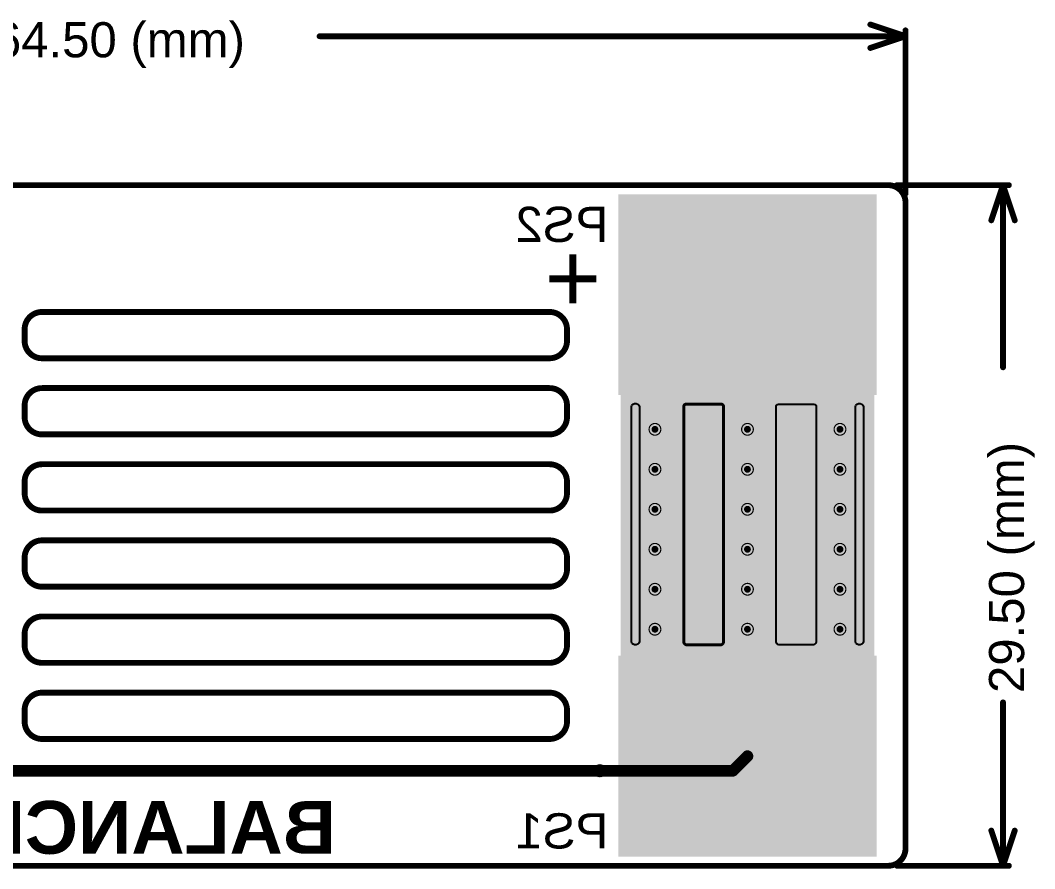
# Model space of a CAD drawing. Header units: inches. Extents: x -115 to 191, y -11 to 41.
# Drawn here: x -38.37 to 5.6, y -0.88 to 35.9 of the extents above; entities that cross this region are included whole.
import ezdxf

# ---------------------------------------------------------------- set-up
doc = ezdxf.new("R2010")
doc.units = ezdxf.units.IN
for name, color, linetype in [('Board Outline', 216, 'Continuous'), ('Bottom Layer', 5, 'Continuous'), ('Bottom Overlay', 54, 'Continuous'), ('Bottom Paste', 16, 'Continuous'), ('Bottom Solder', 6, 'Continuous'), ('Dimensions', 6, 'Continuous'), ('Drill Drawing', 1, 'Continuous'), ('Multi-Layer', 9, 'Continuous'), ('Top Layer', 1, 'Continuous'), ('Via Holes', 16, 'Continuous')]:
    doc.layers.add(name, color=color, linetype=linetype)
doc.styles.add('Arial', font='', dxfattribs={"height": 0.2})
doc.styles.add('Arial_Bold', font='', dxfattribs={"height": 0.2})
doc.styles.get('Arial').set_extended_font_data('Arial')
doc.styles.get('Arial_Bold').set_extended_font_data('Arial', bold=True)

# ---------------------------------------------------------------- blocks, each defined once
blk = doc.blocks.new('18650_CELL_PAD_B_11')
at = {"layer": 'Bottom Layer'}
for points in [[(5.5, 4.25), (5.5, -4.25), (-5.5, -4.25), (-5.5, 4.25)], [(54.5, 4.25), (54.5, -4.25), (43.5, -4.25), (43.5, 4.25)]]:
    blk.add_hatch(color=5, dxfattribs=at).paths.add_polyline_path(points)
at = {"layer": 'Bottom Paste'}
for points in [[(5.5, 4.25), (5.5, -4.25), (-5.5, -4.25), (-5.5, 4.25)], [(54.5, 4.25), (54.5, -4.25), (43.5, -4.25), (43.5, 4.25)]]:
    blk.add_hatch(color=16, dxfattribs=at).paths.add_polyline_path(points)
at = {"layer": 'Bottom Solder'}
for points in [[(5.602, 4.352), (5.602, -4.352), (-5.602, -4.352), (-5.602, 4.352)], [(54.602, 4.352), (54.602, -4.352), (43.398, -4.352), (43.398, 4.352)]]:
    blk.add_hatch(color=6, dxfattribs=at).paths.add_polyline_path(points)
at = {"layer": 'Bottom Overlay', "style": 'Arial', "text_generation_flag": 2}
blk.add_text('+', height=3, rotation=180, dxfattribs=at).set_placement((6.347, 0.759))
blk = doc.blocks.new('18650_CELL_PAD_B_12')
at = {"layer": 'Bottom Layer'}
for points in [[(5.5, 4.25), (5.5, -4.25), (-5.5, -4.25), (-5.5, 4.25)], [(54.5, 4.25), (54.5, -4.25), (43.5, -4.25), (43.5, 4.25)]]:
    blk.add_hatch(color=5, dxfattribs=at).paths.add_polyline_path(points)
at = {"layer": 'Bottom Paste'}
for points in [[(5.5, 4.25), (5.5, -4.25), (-5.5, -4.25), (-5.5, 4.25)], [(54.5, 4.25), (54.5, -4.25), (43.5, -4.25), (43.5, 4.25)]]:
    blk.add_hatch(color=16, dxfattribs=at).paths.add_polyline_path(points)
at = {"layer": 'Bottom Solder'}
for points in [[(5.602, 4.352), (5.602, -4.352), (-5.602, -4.352), (-5.602, 4.352)], [(54.602, 4.352), (54.602, -4.352), (43.398, -4.352), (43.398, 4.352)]]:
    blk.add_hatch(color=6, dxfattribs=at).paths.add_polyline_path(points)
at = {"layer": 'Bottom Overlay', "style": 'Arial', "text_generation_flag": 2}
blk.add_text('+', height=3, rotation=180, dxfattribs=at).set_placement((6.447, 1.707))

msp = doc.modelspace()

# ---------------------------------------------------------------- hatches: boundary and pattern name
at = {"layer": 'Bottom Layer'}
msp.add_hatch(color=5, dxfattribs=at).paths.add_polyline_path([(-12.35, -0.25), (-1.35, -0.25), (-1.35, 28.25), (-12.35, 28.25)])
h = msp.add_hatch(color=5, dxfattribs=at)
edge = h.paths.add_edge_path()
edge.add_arc((-10.86, 18.167), 0.3, 0, 360)
h = msp.add_hatch(color=5, dxfattribs=at)
edge = h.paths.add_edge_path()
edge.add_arc((-6.85, 18.167), 0.3, 0, 360)
h = msp.add_hatch(color=5, dxfattribs=at)
edge = h.paths.add_edge_path()
edge.add_arc((-2.84, 18.167), 0.3, 0, 360)
h = msp.add_hatch(color=5, dxfattribs=at)
edge = h.paths.add_edge_path()
edge.add_arc((-10.86, 16.434), 0.3, 0, 360)
h = msp.add_hatch(color=5, dxfattribs=at)
edge = h.paths.add_edge_path()
edge.add_arc((-6.85, 16.434), 0.3, 0, 360)
h = msp.add_hatch(color=5, dxfattribs=at)
edge = h.paths.add_edge_path()
edge.add_arc((-2.84, 16.434), 0.3, 0, 360)
h = msp.add_hatch(color=5, dxfattribs=at)
edge = h.paths.add_edge_path()
edge.add_arc((-10.86, 14.701), 0.3, 0, 360)
h = msp.add_hatch(color=5, dxfattribs=at)
edge = h.paths.add_edge_path()
edge.add_arc((-6.85, 14.701), 0.3, 0, 360)
h = msp.add_hatch(color=5, dxfattribs=at)
edge = h.paths.add_edge_path()
edge.add_arc((-2.84, 14.701), 0.3, 0, 360)
h = msp.add_hatch(color=5, dxfattribs=at)
edge = h.paths.add_edge_path()
edge.add_arc((-10.86, 12.968), 0.3, 0, 360)
h = msp.add_hatch(color=5, dxfattribs=at)
edge = h.paths.add_edge_path()
edge.add_arc((-6.85, 12.968), 0.3, 0, 360)
h = msp.add_hatch(color=5, dxfattribs=at)
edge = h.paths.add_edge_path()
edge.add_arc((-2.84, 12.968), 0.3, 0, 360)
h = msp.add_hatch(color=5, dxfattribs=at)
edge = h.paths.add_edge_path()
edge.add_arc((-10.86, 11.235), 0.3, 0, 360)
h = msp.add_hatch(color=5, dxfattribs=at)
edge = h.paths.add_edge_path()
edge.add_arc((-6.85, 11.235), 0.3, 0, 360)
h = msp.add_hatch(color=5, dxfattribs=at)
edge = h.paths.add_edge_path()
edge.add_arc((-2.84, 11.235), 0.3, 0, 360)
h = msp.add_hatch(color=5, dxfattribs=at)
edge = h.paths.add_edge_path()
edge.add_arc((-10.86, 9.502), 0.3, 0, 360)
h = msp.add_hatch(color=5, dxfattribs=at)
edge = h.paths.add_edge_path()
edge.add_arc((-6.85, 9.502), 0.3, 0, 360)
h = msp.add_hatch(color=5, dxfattribs=at)
edge = h.paths.add_edge_path()
edge.add_arc((-2.84, 9.502), 0.3, 0, 360)
h = msp.add_hatch(color=5, dxfattribs=at)
edge = h.paths.add_edge_path()
edge.add_arc((-13.248, 3.37), 0.3, 0, 360)
at = {"layer": 'Top Layer'}
msp.add_hatch(color=1, dxfattribs=at).paths.add_polyline_path([(-12.35, -0.25), (-1.35, -0.25), (-1.35, 28.25), (-12.35, 28.25)])
h = msp.add_hatch(color=1, dxfattribs=at)
edge = h.paths.add_edge_path()
edge.add_arc((-10.86, 18.167), 0.3, 0, 360)
h = msp.add_hatch(color=1, dxfattribs=at)
edge = h.paths.add_edge_path()
edge.add_arc((-6.85, 18.167), 0.3, 0, 360)
h = msp.add_hatch(color=1, dxfattribs=at)
edge = h.paths.add_edge_path()
edge.add_arc((-2.84, 18.167), 0.3, 0, 360)
h = msp.add_hatch(color=1, dxfattribs=at)
edge = h.paths.add_edge_path()
edge.add_arc((-10.86, 16.434), 0.3, 0, 360)
h = msp.add_hatch(color=1, dxfattribs=at)
edge = h.paths.add_edge_path()
edge.add_arc((-6.85, 16.434), 0.3, 0, 360)
h = msp.add_hatch(color=1, dxfattribs=at)
edge = h.paths.add_edge_path()
edge.add_arc((-2.84, 16.434), 0.3, 0, 360)
h = msp.add_hatch(color=1, dxfattribs=at)
edge = h.paths.add_edge_path()
edge.add_arc((-10.86, 14.701), 0.3, 0, 360)
h = msp.add_hatch(color=1, dxfattribs=at)
edge = h.paths.add_edge_path()
edge.add_arc((-6.85, 14.701), 0.3, 0, 360)
h = msp.add_hatch(color=1, dxfattribs=at)
edge = h.paths.add_edge_path()
edge.add_arc((-2.84, 14.701), 0.3, 0, 360)
h = msp.add_hatch(color=1, dxfattribs=at)
edge = h.paths.add_edge_path()
edge.add_arc((-10.86, 12.968), 0.3, 0, 360)
h = msp.add_hatch(color=1, dxfattribs=at)
edge = h.paths.add_edge_path()
edge.add_arc((-6.85, 12.968), 0.3, 0, 360)
h = msp.add_hatch(color=1, dxfattribs=at)
edge = h.paths.add_edge_path()
edge.add_arc((-2.84, 12.968), 0.3, 0, 360)
h = msp.add_hatch(color=1, dxfattribs=at)
edge = h.paths.add_edge_path()
edge.add_arc((-10.86, 11.235), 0.3, 0, 360)
h = msp.add_hatch(color=1, dxfattribs=at)
edge = h.paths.add_edge_path()
edge.add_arc((-6.85, 11.235), 0.3, 0, 360)
h = msp.add_hatch(color=1, dxfattribs=at)
edge = h.paths.add_edge_path()
edge.add_arc((-2.84, 11.235), 0.3, 0, 360)
h = msp.add_hatch(color=1, dxfattribs=at)
edge = h.paths.add_edge_path()
edge.add_arc((-10.86, 9.502), 0.3, 0, 360)
h = msp.add_hatch(color=1, dxfattribs=at)
edge = h.paths.add_edge_path()
edge.add_arc((-6.85, 9.502), 0.3, 0, 360)
h = msp.add_hatch(color=1, dxfattribs=at)
edge = h.paths.add_edge_path()
edge.add_arc((-2.84, 9.502), 0.3, 0, 360)
h = msp.add_hatch(color=1, dxfattribs=at)
edge = h.paths.add_edge_path()
edge.add_arc((-13.248, 3.37), 0.3, 0, 360)
at = {"layer": 'Via Holes'}
h = msp.add_hatch(color=7, dxfattribs=at)
edge = h.paths.add_edge_path()
edge.add_arc((-10.86, 18.167), 0.15, 0, 360)
h = msp.add_hatch(color=7, dxfattribs=at)
edge = h.paths.add_edge_path()
edge.add_arc((-6.85, 18.167), 0.15, 0, 360)
h = msp.add_hatch(color=7, dxfattribs=at)
edge = h.paths.add_edge_path()
edge.add_arc((-2.84, 18.167), 0.15, 0, 360)
h = msp.add_hatch(color=7, dxfattribs=at)
edge = h.paths.add_edge_path()
edge.add_arc((-10.86, 16.434), 0.15, 0, 360)
h = msp.add_hatch(color=7, dxfattribs=at)
edge = h.paths.add_edge_path()
edge.add_arc((-6.85, 16.434), 0.15, 0, 360)
h = msp.add_hatch(color=7, dxfattribs=at)
edge = h.paths.add_edge_path()
edge.add_arc((-2.84, 16.434), 0.15, 0, 360)
h = msp.add_hatch(color=7, dxfattribs=at)
edge = h.paths.add_edge_path()
edge.add_arc((-10.86, 14.701), 0.15, 0, 360)
h = msp.add_hatch(color=7, dxfattribs=at)
edge = h.paths.add_edge_path()
edge.add_arc((-6.85, 14.701), 0.15, 0, 360)
h = msp.add_hatch(color=7, dxfattribs=at)
edge = h.paths.add_edge_path()
edge.add_arc((-2.84, 14.701), 0.15, 0, 360)
h = msp.add_hatch(color=7, dxfattribs=at)
edge = h.paths.add_edge_path()
edge.add_arc((-10.86, 12.968), 0.15, 0, 360)
h = msp.add_hatch(color=7, dxfattribs=at)
edge = h.paths.add_edge_path()
edge.add_arc((-6.85, 12.968), 0.15, 0, 360)
h = msp.add_hatch(color=7, dxfattribs=at)
edge = h.paths.add_edge_path()
edge.add_arc((-2.84, 12.968), 0.15, 0, 360)
h = msp.add_hatch(color=7, dxfattribs=at)
edge = h.paths.add_edge_path()
edge.add_arc((-10.86, 11.235), 0.15, 0, 360)
h = msp.add_hatch(color=7, dxfattribs=at)
edge = h.paths.add_edge_path()
edge.add_arc((-6.85, 11.235), 0.15, 0, 360)
h = msp.add_hatch(color=7, dxfattribs=at)
edge = h.paths.add_edge_path()
edge.add_arc((-2.84, 11.235), 0.15, 0, 360)
h = msp.add_hatch(color=7, dxfattribs=at)
edge = h.paths.add_edge_path()
edge.add_arc((-10.86, 9.502), 0.15, 0, 360)
h = msp.add_hatch(color=7, dxfattribs=at)
edge = h.paths.add_edge_path()
edge.add_arc((-6.85, 9.502), 0.15, 0, 360)
h = msp.add_hatch(color=7, dxfattribs=at)
edge = h.paths.add_edge_path()
edge.add_arc((-2.84, 9.502), 0.15, 0, 360)
h = msp.add_hatch(color=7, dxfattribs=at)
edge = h.paths.add_edge_path()
edge.add_arc((-13.248, 3.37), 0.15, 0, 360)

# ---------------------------------------------------------------- linework, layer by layer
at = {"layer": 'Board Outline', "const_width": 0.254}
for points in [[(-63.75, 28.75), (-0.75, 28.75)], [(0, 0), (0, 28)], [(-37.425, 23.254), (-15.425, 23.254)], [(-38.179, 22), (-38.179, 22.5)], [(-14.671, 22), (-14.671, 22.5)], [(-37.425, 21.246), (-15.425, 21.246)], [(-37.425, 19.954), (-15.425, 19.954)], [(-38.179, 18.7), (-38.179, 19.2)], [(-14.671, 18.7), (-14.671, 19.2)], [(-37.425, 17.946), (-15.425, 17.946)], [(-37.425, 16.654), (-15.425, 16.654)], [(-38.179, 15.4), (-38.179, 15.9)], [(-14.671, 15.4), (-14.671, 15.9)], [(-37.425, 14.646), (-15.425, 14.646)], [(-37.425, 13.354), (-15.425, 13.354)], [(-38.179, 12.1), (-38.179, 12.6)], [(-14.671, 12.1), (-14.671, 12.6)], [(-37.425, 11.346), (-15.425, 11.346)], [(-37.425, 10.054), (-15.425, 10.054)], [(-38.179, 8.8), (-38.179, 9.3)], [(-14.671, 8.8), (-14.671, 9.3)], [(-37.425, 8.046), (-15.425, 8.046)], [(-37.425, 6.754), (-15.425, 6.754)], [(-38.179, 5.5), (-38.179, 6)], [(-14.671, 5.5), (-14.671, 6)], [(-37.425, 4.746), (-15.425, 4.746)], [(-63.75, -0.75), (-0.75, -0.75)]]:
    msp.add_lwpolyline(points, dxfattribs=at)
at = {"layer": 'Board Outline', "const_width": 0.127}
for points in [[(-0.814, 28.75, 1), (-0.687, 28.75, 1)], [(-0.814, 28.75, 1), (-0.687, 28.75, 1)], [(-0.064, 28, 1), (0.064, 28, 1)], [(-0.064, 28, 1), (0.064, 28, 1)], [(-37.489, 23.254, 1), (-37.362, 23.254, 1)], [(-37.489, 23.254, 1), (-37.362, 23.254, 1)], [(-37.489, 23.254, 1), (-37.362, 23.254, 1)], [(-37.489, 23.254, 1), (-37.362, 23.254, 1)], [(-15.489, 23.254, 1), (-15.362, 23.254, 1)], [(-15.489, 23.254, 1), (-15.362, 23.254, 1)], [(-15.489, 23.254, 1), (-15.362, 23.254, 1)], [(-15.489, 23.254, 1), (-15.362, 23.254, 1)], [(-38.242, 22.5, 1), (-38.115, 22.5, 1)], [(-38.242, 22.5, 1), (-38.115, 22.5, 1)], [(-38.242, 22.5, 1), (-38.115, 22.5, 1)], [(-38.242, 22.5, 1), (-38.115, 22.5, 1)], [(-14.735, 22.5, 1), (-14.608, 22.5, 1)], [(-14.735, 22.5, 1), (-14.608, 22.5, 1)], [(-14.735, 22.5, 1), (-14.608, 22.5, 1)], [(-14.735, 22.5, 1), (-14.608, 22.5, 1)], [(-38.242, 22, 1), (-38.115, 22, 1)], [(-38.242, 22, 1), (-38.115, 22, 1)], [(-38.242, 22, 1), (-38.115, 22, 1)], [(-38.242, 22, 1), (-38.115, 22, 1)], [(-14.735, 22, 1), (-14.608, 22, 1)], [(-14.735, 22, 1), (-14.608, 22, 1)], [(-14.735, 22, 1), (-14.608, 22, 1)], [(-14.735, 22, 1), (-14.608, 22, 1)], [(-37.489, 21.246, 1), (-37.362, 21.246, 1)], [(-37.489, 21.246, 1), (-37.362, 21.246, 1)], [(-37.489, 21.246, 1), (-37.362, 21.246, 1)], [(-37.489, 21.246, 1), (-37.362, 21.246, 1)], [(-15.489, 21.246, 1), (-15.362, 21.246, 1)], [(-15.489, 21.246, 1), (-15.362, 21.246, 1)], [(-15.489, 21.246, 1), (-15.362, 21.246, 1)], [(-15.489, 21.246, 1), (-15.362, 21.246, 1)], [(-37.489, 19.954, 1), (-37.362, 19.954, 1)], [(-37.489, 19.954, 1), (-37.362, 19.954, 1)], [(-37.489, 19.954, 1), (-37.362, 19.954, 1)], [(-37.489, 19.954, 1), (-37.362, 19.954, 1)], [(-15.489, 19.954, 1), (-15.362, 19.954, 1)], [(-15.489, 19.954, 1), (-15.362, 19.954, 1)], [(-15.489, 19.954, 1), (-15.362, 19.954, 1)], [(-15.489, 19.954, 1), (-15.362, 19.954, 1)], [(-38.242, 19.2, 1), (-38.115, 19.2, 1)], [(-38.242, 19.2, 1), (-38.115, 19.2, 1)], [(-38.242, 19.2, 1), (-38.115, 19.2, 1)], [(-38.242, 19.2, 1), (-38.115, 19.2, 1)], [(-14.735, 19.2, 1), (-14.608, 19.2, 1)], [(-14.735, 19.2, 1), (-14.608, 19.2, 1)], [(-14.735, 19.2, 1), (-14.608, 19.2, 1)], [(-14.735, 19.2, 1), (-14.608, 19.2, 1)], [(-38.242, 18.7, 1), (-38.115, 18.7, 1)], [(-38.242, 18.7, 1), (-38.115, 18.7, 1)], [(-38.242, 18.7, 1), (-38.115, 18.7, 1)], [(-38.242, 18.7, 1), (-38.115, 18.7, 1)], [(-14.735, 18.7, 1), (-14.608, 18.7, 1)], [(-14.735, 18.7, 1), (-14.608, 18.7, 1)], [(-14.735, 18.7, 1), (-14.608, 18.7, 1)], [(-14.735, 18.7, 1), (-14.608, 18.7, 1)], [(-37.489, 17.946, 1), (-37.362, 17.946, 1)], [(-37.489, 17.946, 1), (-37.362, 17.946, 1)], [(-37.489, 17.946, 1), (-37.362, 17.946, 1)], [(-37.489, 17.946, 1), (-37.362, 17.946, 1)], [(-15.489, 17.946, 1), (-15.362, 17.946, 1)], [(-15.489, 17.946, 1), (-15.362, 17.946, 1)], [(-15.489, 17.946, 1), (-15.362, 17.946, 1)], [(-15.489, 17.946, 1), (-15.362, 17.946, 1)], [(-37.489, 16.654, 1), (-37.362, 16.654, 1)], [(-37.489, 16.654, 1), (-37.362, 16.654, 1)], [(-37.489, 16.654, 1), (-37.362, 16.654, 1)], [(-37.489, 16.654, 1), (-37.362, 16.654, 1)], [(-15.489, 16.654, 1), (-15.362, 16.654, 1)], [(-15.489, 16.654, 1), (-15.362, 16.654, 1)], [(-15.489, 16.654, 1), (-15.362, 16.654, 1)], [(-15.489, 16.654, 1), (-15.362, 16.654, 1)], [(-38.242, 15.9, 1), (-38.115, 15.9, 1)], [(-38.242, 15.9, 1), (-38.115, 15.9, 1)], [(-38.242, 15.9, 1), (-38.115, 15.9, 1)], [(-38.242, 15.9, 1), (-38.115, 15.9, 1)], [(-14.735, 15.9, 1), (-14.608, 15.9, 1)], [(-14.735, 15.9, 1), (-14.608, 15.9, 1)], [(-14.735, 15.9, 1), (-14.608, 15.9, 1)], [(-14.735, 15.9, 1), (-14.608, 15.9, 1)], [(-38.242, 15.4, 1), (-38.115, 15.4, 1)], [(-38.242, 15.4, 1), (-38.115, 15.4, 1)], [(-38.242, 15.4, 1), (-38.115, 15.4, 1)], [(-38.242, 15.4, 1), (-38.115, 15.4, 1)], [(-14.735, 15.4, 1), (-14.608, 15.4, 1)], [(-14.735, 15.4, 1), (-14.608, 15.4, 1)], [(-14.735, 15.4, 1), (-14.608, 15.4, 1)], [(-14.735, 15.4, 1), (-14.608, 15.4, 1)], [(-37.489, 14.646, 1), (-37.362, 14.646, 1)], [(-37.489, 14.646, 1), (-37.362, 14.646, 1)], [(-37.489, 14.646, 1), (-37.362, 14.646, 1)], [(-37.489, 14.646, 1), (-37.362, 14.646, 1)], [(-15.489, 14.646, 1), (-15.362, 14.646, 1)], [(-15.489, 14.646, 1), (-15.362, 14.646, 1)], [(-15.489, 14.646, 1), (-15.362, 14.646, 1)], [(-15.489, 14.646, 1), (-15.362, 14.646, 1)], [(-37.489, 13.354, 1), (-37.362, 13.354, 1)], [(-37.489, 13.354, 1), (-37.362, 13.354, 1)], [(-37.489, 13.354, 1), (-37.362, 13.354, 1)], [(-37.489, 13.354, 1), (-37.362, 13.354, 1)], [(-15.489, 13.354, 1), (-15.362, 13.354, 1)], [(-15.489, 13.354, 1), (-15.362, 13.354, 1)], [(-15.489, 13.354, 1), (-15.362, 13.354, 1)], [(-15.489, 13.354, 1), (-15.362, 13.354, 1)], [(-38.242, 12.6, 1), (-38.115, 12.6, 1)], [(-38.242, 12.6, 1), (-38.115, 12.6, 1)], [(-38.242, 12.6, 1), (-38.115, 12.6, 1)], [(-38.242, 12.6, 1), (-38.115, 12.6, 1)], [(-14.735, 12.6, 1), (-14.608, 12.6, 1)], [(-14.735, 12.6, 1), (-14.608, 12.6, 1)], [(-14.735, 12.6, 1), (-14.608, 12.6, 1)], [(-14.735, 12.6, 1), (-14.608, 12.6, 1)], [(-38.242, 12.1, 1), (-38.115, 12.1, 1)], [(-38.242, 12.1, 1), (-38.115, 12.1, 1)], [(-38.242, 12.1, 1), (-38.115, 12.1, 1)], [(-38.242, 12.1, 1), (-38.115, 12.1, 1)], [(-14.735, 12.1, 1), (-14.608, 12.1, 1)], [(-14.735, 12.1, 1), (-14.608, 12.1, 1)], [(-14.735, 12.1, 1), (-14.608, 12.1, 1)], [(-14.735, 12.1, 1), (-14.608, 12.1, 1)], [(-37.489, 11.346, 1), (-37.362, 11.346, 1)], [(-37.489, 11.346, 1), (-37.362, 11.346, 1)], [(-37.489, 11.346, 1), (-37.362, 11.346, 1)], [(-37.489, 11.346, 1), (-37.362, 11.346, 1)], [(-15.489, 11.346, 1), (-15.362, 11.346, 1)], [(-15.489, 11.346, 1), (-15.362, 11.346, 1)], [(-15.489, 11.346, 1), (-15.362, 11.346, 1)], [(-15.489, 11.346, 1), (-15.362, 11.346, 1)], [(-37.489, 10.054, 1), (-37.362, 10.054, 1)], [(-37.489, 10.054, 1), (-37.362, 10.054, 1)], [(-37.489, 10.054, 1), (-37.362, 10.054, 1)], [(-37.489, 10.054, 1), (-37.362, 10.054, 1)], [(-15.489, 10.054, 1), (-15.362, 10.054, 1)], [(-15.489, 10.054, 1), (-15.362, 10.054, 1)], [(-15.489, 10.054, 1), (-15.362, 10.054, 1)], [(-15.489, 10.054, 1), (-15.362, 10.054, 1)], [(-38.242, 9.3, 1), (-38.115, 9.3, 1)], [(-38.242, 9.3, 1), (-38.115, 9.3, 1)], [(-38.242, 9.3, 1), (-38.115, 9.3, 1)], [(-38.242, 9.3, 1), (-38.115, 9.3, 1)], [(-14.735, 9.3, 1), (-14.608, 9.3, 1)], [(-14.735, 9.3, 1), (-14.608, 9.3, 1)], [(-14.735, 9.3, 1), (-14.608, 9.3, 1)], [(-14.735, 9.3, 1), (-14.608, 9.3, 1)], [(-38.242, 8.8, 1), (-38.115, 8.8, 1)], [(-38.242, 8.8, 1), (-38.115, 8.8, 1)], [(-38.242, 8.8, 1), (-38.115, 8.8, 1)], [(-38.242, 8.8, 1), (-38.115, 8.8, 1)], [(-14.735, 8.8, 1), (-14.608, 8.8, 1)], [(-14.735, 8.8, 1), (-14.608, 8.8, 1)], [(-14.735, 8.8, 1), (-14.608, 8.8, 1)], [(-14.735, 8.8, 1), (-14.608, 8.8, 1)], [(-37.489, 8.046, 1), (-37.362, 8.046, 1)], [(-37.489, 8.046, 1), (-37.362, 8.046, 1)], [(-37.489, 8.046, 1), (-37.362, 8.046, 1)], [(-37.489, 8.046, 1), (-37.362, 8.046, 1)], [(-15.489, 8.046, 1), (-15.362, 8.046, 1)], [(-15.489, 8.046, 1), (-15.362, 8.046, 1)], [(-15.489, 8.046, 1), (-15.362, 8.046, 1)], [(-15.489, 8.046, 1), (-15.362, 8.046, 1)], [(-37.489, 6.754, 1), (-37.362, 6.754, 1)], [(-37.489, 6.754, 1), (-37.362, 6.754, 1)], [(-37.489, 6.754, 1), (-37.362, 6.754, 1)], [(-37.489, 6.754, 1), (-37.362, 6.754, 1)], [(-15.489, 6.754, 1), (-15.362, 6.754, 1)], [(-15.489, 6.754, 1), (-15.362, 6.754, 1)], [(-15.489, 6.754, 1), (-15.362, 6.754, 1)], [(-15.489, 6.754, 1), (-15.362, 6.754, 1)], [(-38.242, 6, 1), (-38.115, 6, 1)], [(-38.242, 6, 1), (-38.115, 6, 1)], [(-38.242, 6, 1), (-38.115, 6, 1)], [(-38.242, 6, 1), (-38.115, 6, 1)], [(-14.735, 6, 1), (-14.608, 6, 1)], [(-14.735, 6, 1), (-14.608, 6, 1)], [(-14.735, 6, 1), (-14.608, 6, 1)], [(-14.735, 6, 1), (-14.608, 6, 1)], [(-38.242, 5.5, 1), (-38.115, 5.5, 1)], [(-38.242, 5.5, 1), (-38.115, 5.5, 1)], [(-38.242, 5.5, 1), (-38.115, 5.5, 1)], [(-38.242, 5.5, 1), (-38.115, 5.5, 1)], [(-14.735, 5.5, 1), (-14.608, 5.5, 1)], [(-14.735, 5.5, 1), (-14.608, 5.5, 1)], [(-14.735, 5.5, 1), (-14.608, 5.5, 1)], [(-14.735, 5.5, 1), (-14.608, 5.5, 1)], [(-37.489, 4.746, 1), (-37.362, 4.746, 1)], [(-37.489, 4.746, 1), (-37.362, 4.746, 1)], [(-37.489, 4.746, 1), (-37.362, 4.746, 1)], [(-37.489, 4.746, 1), (-37.362, 4.746, 1)], [(-15.489, 4.746, 1), (-15.362, 4.746, 1)], [(-15.489, 4.746, 1), (-15.362, 4.746, 1)], [(-15.489, 4.746, 1), (-15.362, 4.746, 1)], [(-15.489, 4.746, 1), (-15.362, 4.746, 1)], [(-0.064, 0, 1), (0.064, 0, 1)], [(-0.064, 0, 1), (0.064, 0, 1)], [(-0.814, -0.75, 1), (-0.687, -0.75, 1)], [(-0.814, -0.75, 1), (-0.687, -0.75, 1)]]:
    msp.add_lwpolyline(points, format="xyb", close=True, dxfattribs=at)
at = {"layer": 'Board Outline', "const_width": 0.254}
for points in [[(-0.75, 28.75, -0.414214), (0, 28)], [(-38.179, 22.5, -0.414214), (-37.425, 23.254)], [(-38.179, 22.5, -0.414214), (-37.425, 23.254)], [(-38.179, 22.5, -0.414214), (-37.425, 23.254)], [(-15.425, 23.254, -0.414214), (-14.671, 22.5)], [(-15.425, 23.254, -0.414214), (-14.671, 22.5)], [(-15.425, 23.254, -0.414214), (-14.671, 22.5)], [(-37.425, 21.246, -0.414214), (-38.179, 22)], [(-37.425, 21.246, -0.414214), (-38.179, 22)], [(-37.425, 21.246, -0.414214), (-38.179, 22)], [(-14.671, 22, -0.414214), (-15.425, 21.246)], [(-14.671, 22, -0.414214), (-15.425, 21.246)], [(-14.671, 22, -0.414214), (-15.425, 21.246)], [(-38.179, 19.2, -0.414214), (-37.425, 19.954)], [(-38.179, 19.2, -0.414214), (-37.425, 19.954)], [(-38.179, 19.2, -0.414214), (-37.425, 19.954)], [(-15.425, 19.954, -0.414214), (-14.671, 19.2)], [(-15.425, 19.954, -0.414214), (-14.671, 19.2)], [(-15.425, 19.954, -0.414214), (-14.671, 19.2)], [(-37.425, 17.946, -0.414214), (-38.179, 18.7)], [(-37.425, 17.946, -0.414214), (-38.179, 18.7)], [(-37.425, 17.946, -0.414214), (-38.179, 18.7)], [(-14.671, 18.7, -0.414214), (-15.425, 17.946)], [(-14.671, 18.7, -0.414214), (-15.425, 17.946)], [(-14.671, 18.7, -0.414214), (-15.425, 17.946)], [(-38.179, 15.9, -0.414214), (-37.425, 16.654)], [(-38.179, 15.9, -0.414214), (-37.425, 16.654)], [(-38.179, 15.9, -0.414214), (-37.425, 16.654)], [(-15.425, 16.654, -0.414214), (-14.671, 15.9)], [(-15.425, 16.654, -0.414214), (-14.671, 15.9)], [(-15.425, 16.654, -0.414214), (-14.671, 15.9)], [(-37.425, 14.646, -0.414214), (-38.179, 15.4)], [(-37.425, 14.646, -0.414214), (-38.179, 15.4)], [(-37.425, 14.646, -0.414214), (-38.179, 15.4)], [(-14.671, 15.4, -0.414214), (-15.425, 14.646)], [(-14.671, 15.4, -0.414214), (-15.425, 14.646)], [(-14.671, 15.4, -0.414214), (-15.425, 14.646)], [(-38.179, 12.6, -0.414214), (-37.425, 13.354)], [(-38.179, 12.6, -0.414214), (-37.425, 13.354)], [(-38.179, 12.6, -0.414214), (-37.425, 13.354)], [(-15.425, 13.354, -0.414214), (-14.671, 12.6)], [(-15.425, 13.354, -0.414214), (-14.671, 12.6)], [(-15.425, 13.354, -0.414214), (-14.671, 12.6)], [(-37.425, 11.346, -0.414214), (-38.179, 12.1)], [(-37.425, 11.346, -0.414214), (-38.179, 12.1)], [(-37.425, 11.346, -0.414214), (-38.179, 12.1)], [(-14.671, 12.1, -0.414214), (-15.425, 11.346)], [(-14.671, 12.1, -0.414214), (-15.425, 11.346)], [(-14.671, 12.1, -0.414214), (-15.425, 11.346)], [(-38.179, 9.3, -0.414214), (-37.425, 10.054)], [(-38.179, 9.3, -0.414214), (-37.425, 10.054)], [(-38.179, 9.3, -0.414214), (-37.425, 10.054)], [(-15.425, 10.054, -0.414214), (-14.671, 9.3)], [(-15.425, 10.054, -0.414214), (-14.671, 9.3)], [(-15.425, 10.054, -0.414214), (-14.671, 9.3)], [(-37.425, 8.046, -0.414214), (-38.179, 8.8)], [(-37.425, 8.046, -0.414214), (-38.179, 8.8)], [(-37.425, 8.046, -0.414214), (-38.179, 8.8)], [(-14.671, 8.8, -0.414214), (-15.425, 8.046)], [(-14.671, 8.8, -0.414214), (-15.425, 8.046)], [(-14.671, 8.8, -0.414214), (-15.425, 8.046)], [(-38.179, 6, -0.414214), (-37.425, 6.754)], [(-38.179, 6, -0.414214), (-37.425, 6.754)], [(-38.179, 6, -0.414214), (-37.425, 6.754)], [(-15.425, 6.754, -0.414214), (-14.671, 6)], [(-15.425, 6.754, -0.414214), (-14.671, 6)], [(-15.425, 6.754, -0.414214), (-14.671, 6)], [(-37.425, 4.746, -0.414214), (-38.179, 5.5)], [(-37.425, 4.746, -0.414214), (-38.179, 5.5)], [(-37.425, 4.746, -0.414214), (-38.179, 5.5)], [(-14.671, 5.5, -0.414214), (-15.425, 4.746)], [(-14.671, 5.5, -0.414214), (-15.425, 4.746)], [(-14.671, 5.5, -0.414214), (-15.425, 4.746)], [(0, 0, -0.414214), (-0.75, -0.75)]]:
    msp.add_lwpolyline(points, format="xyb", dxfattribs=at)
at = {"layer": 'Bottom Layer', "const_width": 0.508}
for points in [[(-7.48, 3.37), (-6.85, 4)], [(-13.248, 3.37), (-7.48, 3.37)]]:
    msp.add_lwpolyline(points, dxfattribs=at)
at = {"layer": 'Bottom Layer', "const_width": 0.254}
for points in [[(-6.977, 4, 1), (-6.723, 4, 1)], [(-13.375, 3.37, 1), (-13.121, 3.37, 1)], [(-7.607, 3.37, 1), (-7.353, 3.37, 1)], [(-7.607, 3.37, 1), (-7.353, 3.37, 1)]]:
    msp.add_lwpolyline(points, format="xyb", close=True, dxfattribs=at)
at = {"layer": 'Bottom Solder'}
for p, q in [((-11.882, 19.147), (-11.855, 19.212)), ((-11.882, 19.111), (-11.882, 19.147)), ((-11.882, 9.002), (-11.882, 19.111)), ((-11.855, 19.212), (-11.805, 19.262)), ((-11.805, 19.262), (-11.74, 19.289)), ((-11.74, 19.289), (-11.669, 19.289)), ((-11.669, 19.289), (-11.604, 19.262)), ((-11.604, 19.262), (-11.554, 19.212)), ((-11.554, 19.212), (-11.526, 19.147)), ((-11.526, 19.147), (-11.526, 19.111)), ((-11.526, 19.111), (-11.526, 9.002)), ((-9.613, 19.169), (-9.595, 19.212)), ((-9.613, 19.147), (-9.613, 19.169)), ((-9.613, 8.967), (-9.613, 19.147)), ((-9.595, 19.212), (-9.562, 19.244)), ((-9.562, 19.244), (-9.52, 19.262)), ((-9.52, 19.262), (-7.978, 19.262)), ((-7.978, 19.262), (-7.935, 19.244)), ((-7.935, 19.244), (-7.903, 19.212)), ((-7.903, 19.212), (-7.885, 19.169)), ((-7.885, 19.169), (-7.885, 19.147)), ((-7.885, 19.147), (-7.885, 8.967)), ((-5.602, 19.169), (-5.585, 19.212)), ((-5.602, 19.147), (-5.602, 19.169)), ((-5.602, 8.967), (-5.602, 19.147)), ((-5.585, 19.212), (-5.552, 19.244)), ((-5.552, 19.244), (-5.51, 19.262)), ((-5.51, 19.262), (-3.968, 19.262)), ((-3.968, 19.262), (-3.925, 19.244)), ((-3.925, 19.244), (-3.893, 19.212)), ((-3.893, 19.212), (-3.875, 19.169)), ((-3.875, 19.169), (-3.875, 19.147)), ((-3.875, 19.147), (-3.875, 8.967)), ((-2.173, 19.147), (-2.146, 19.212)), ((-2.173, 19.111), (-2.173, 19.147)), ((-2.173, 9.002), (-2.173, 19.111)), ((-2.146, 19.212), (-2.096, 19.262)), ((-2.096, 19.262), (-2.031, 19.289)), ((-2.031, 19.289), (-1.96, 19.289)), ((-1.96, 19.289), (-1.895, 19.262)), ((-1.895, 19.262), (-1.845, 19.212)), ((-1.845, 19.212), (-1.818, 19.147)), ((-1.818, 19.147), (-1.818, 19.111)), ((-1.818, 19.111), (-1.818, 9.002)), ((-11.882, 8.967), (-11.882, 9.002)), ((-11.855, 8.901), (-11.882, 8.967)), ((-11.805, 8.851), (-11.855, 8.901)), ((-11.74, 8.824), (-11.805, 8.851)), ((-11.669, 8.824), (-11.74, 8.824)), ((-11.604, 8.851), (-11.669, 8.824)), ((-11.554, 8.901), (-11.604, 8.851)), ((-11.526, 8.967), (-11.554, 8.901)), ((-11.526, 9.002), (-11.526, 8.967)), ((-9.613, 8.938), (-9.613, 8.967)), ((-9.591, 8.886), (-9.613, 8.938)), ((-9.551, 8.846), (-9.591, 8.886)), ((-9.498, 8.824), (-9.551, 8.846)), ((-7.999, 8.824), (-9.498, 8.824)), ((-7.947, 8.846), (-7.999, 8.824)), ((-7.907, 8.886), (-7.947, 8.846)), ((-7.885, 8.938), (-7.907, 8.886)), ((-7.885, 8.967), (-7.885, 8.938)), ((-5.602, 8.938), (-5.602, 8.967)), ((-5.581, 8.886), (-5.602, 8.938)), ((-5.541, 8.846), (-5.581, 8.886)), ((-5.488, 8.824), (-5.541, 8.846)), ((-3.989, 8.824), (-5.488, 8.824)), ((-3.937, 8.846), (-3.989, 8.824)), ((-3.897, 8.886), (-3.937, 8.846)), ((-3.875, 8.938), (-3.897, 8.886)), ((-3.875, 8.967), (-3.875, 8.938)), ((-2.173, 8.967), (-2.173, 9.002)), ((-2.146, 8.901), (-2.173, 8.967)), ((-2.096, 8.851), (-2.146, 8.901)), ((-2.031, 8.824), (-2.096, 8.851)), ((-1.96, 8.824), (-2.031, 8.824)), ((-1.895, 8.851), (-1.96, 8.824)), ((-1.845, 8.901), (-1.895, 8.851)), ((-1.818, 8.967), (-1.845, 8.901)), ((-1.818, 9.002), (-1.818, 8.967))]:
    msp.add_line(p, q, dxfattribs=at)
at = {"layer": 'Bottom Solder', "const_width": 0.127}
for points in [[(-9.613, 19.147, -0.414214), (-9.497, 19.262)], [(-8.001, 19.262, -0.414214), (-7.885, 19.147)], [(-9.47, 8.824, -0.414214), (-9.613, 8.967)], [(-7.885, 8.967, -0.414214), (-8.028, 8.824)]]:
    msp.add_lwpolyline(points, format="xyb", dxfattribs=at)
for points in [[(-9.613, 8.967), (-9.613, 19.147)], [(-9.497, 19.262), (-8.001, 19.262)], [(-7.885, 8.967), (-7.885, 19.147)], [(-9.47, 8.824), (-8.028, 8.824)]]:
    msp.add_lwpolyline(points, dxfattribs=at)
at = {"layer": 'Bottom Solder', "const_width": 0.0635}
for points in [[(-9.644, 19.147, 1), (-9.581, 19.147, 1)], [(-9.644, 19.147, 1), (-9.581, 19.147, 1)], [(-9.529, 19.262, 1), (-9.465, 19.262, 1)], [(-9.529, 19.262, 1), (-9.465, 19.262, 1)], [(-8.032, 19.262, 1), (-7.969, 19.262, 1)], [(-8.032, 19.262, 1), (-7.969, 19.262, 1)], [(-7.917, 19.147, 1), (-7.854, 19.147, 1)], [(-7.917, 19.147, 1), (-7.854, 19.147, 1)], [(-9.644, 8.967, 1), (-9.581, 8.967, 1)], [(-9.644, 8.967, 1), (-9.581, 8.967, 1)], [(-9.502, 8.824, 1), (-9.438, 8.824, 1)], [(-9.502, 8.824, 1), (-9.438, 8.824, 1)], [(-8.059, 8.824, 1), (-7.996, 8.824, 1)], [(-8.059, 8.824, 1), (-7.996, 8.824, 1)], [(-7.917, 8.967, 1), (-7.854, 8.967, 1)], [(-7.917, 8.967, 1), (-7.854, 8.967, 1)]]:
    msp.add_lwpolyline(points, format="xyb", close=True, dxfattribs=at)
at = {"layer": 'Dimensions', "const_width": 0.254}
for points in [[(-1.524, 35.712), (0, 35.204)], [(-25.394, 35.204), (0, 35.204)], [(-1.524, 34.696), (0, 35.204)], [(0, 28.381), (0, 35.458)], [(-0.369, 28.75), (4.481, 28.75)], [(3.719, 27.226), (4.227, 28.75)], [(4.227, 28.75), (4.735, 27.226)], [(4.227, 20.856), (4.227, 28.75)], [(4.227, -0.75), (4.227, 6.331)], [(3.719, 0.774), (4.227, -0.75)], [(4.227, -0.75), (4.735, 0.774)], [(-0.369, -0.75), (4.481, -0.75)]]:
    msp.add_lwpolyline(points, dxfattribs=at)
at = {"layer": 'Dimensions', "const_width": 0.127}
for points in [[(-1.587, 35.712, 1), (-1.46, 35.712, 1)], [(-25.458, 35.204, 1), (-25.331, 35.204, 1)], [(-0.064, 35.458, 1), (0.064, 35.458, 1)], [(-0.064, 35.204, 1), (0.064, 35.204, 1)], [(-0.064, 35.204, 1), (0.064, 35.204, 1)], [(-0.064, 35.204, 1), (0.064, 35.204, 1)], [(-1.587, 34.696, 1), (-1.46, 34.696, 1)], [(-0.433, 28.75, 1), (-0.306, 28.75, 1)], [(4.164, 28.75, 1), (4.291, 28.75, 1)], [(4.164, 28.75, 1), (4.291, 28.75, 1)], [(4.164, 28.75, 1), (4.291, 28.75, 1)], [(4.418, 28.75, 1), (4.545, 28.75, 1)], [(-0.064, 28.381, 1), (0.064, 28.381, 1)], [(3.656, 27.226, 1), (3.783, 27.226, 1)], [(4.672, 27.226, 1), (4.799, 27.226, 1)], [(4.164, 20.856, 1), (4.291, 20.856, 1)], [(4.164, 6.331, 1), (4.291, 6.331, 1)], [(3.656, 0.774, 1), (3.783, 0.774, 1)], [(4.672, 0.774, 1), (4.799, 0.774, 1)], [(-0.433, -0.75, 1), (-0.306, -0.75, 1)], [(4.164, -0.75, 1), (4.291, -0.75, 1)], [(4.164, -0.75, 1), (4.291, -0.75, 1)], [(4.164, -0.75, 1), (4.291, -0.75, 1)], [(4.418, -0.75, 1), (4.545, -0.75, 1)]]:
    msp.add_lwpolyline(points, format="xyb", close=True, dxfattribs=at)
at = {"layer": 'Drill Drawing'}
for points, const_width in [([(-10.606, 18.167, 1), (-11.114, 18.167, 1)], 0.0508), ([(-11.127, 18.167, 1), (-11.101, 18.167, 1)], 0.0254), ([(-10.619, 18.167, 1), (-10.593, 18.167, 1)], 0.0254), ([(-6.596, 18.167, 1), (-7.104, 18.167, 1)], 0.0508), ([(-7.117, 18.167, 1), (-7.091, 18.167, 1)], 0.0254), ([(-6.609, 18.167, 1), (-6.583, 18.167, 1)], 0.0254), ([(-2.586, 18.167, 1), (-3.094, 18.167, 1)], 0.0508), ([(-3.106, 18.167, 1), (-3.081, 18.167, 1)], 0.0254), ([(-2.598, 18.167, 1), (-2.573, 18.167, 1)], 0.0254), ([(-10.606, 16.434, 1), (-11.114, 16.434, 1)], 0.0508), ([(-6.596, 16.434, 1), (-7.104, 16.434, 1)], 0.0508), ([(-2.586, 16.434, 1), (-3.094, 16.434, 1)], 0.0508), ([(-11.127, 16.434, 1), (-11.101, 16.434, 1)], 0.0254), ([(-10.619, 16.434, 1), (-10.593, 16.434, 1)], 0.0254), ([(-7.117, 16.434, 1), (-7.091, 16.434, 1)], 0.0254), ([(-6.609, 16.434, 1), (-6.583, 16.434, 1)], 0.0254), ([(-3.106, 16.434, 1), (-3.081, 16.434, 1)], 0.0254), ([(-2.598, 16.434, 1), (-2.573, 16.434, 1)], 0.0254), ([(-10.606, 14.701, 1), (-11.114, 14.701, 1)], 0.0508), ([(-6.596, 14.701, 1), (-7.104, 14.701, 1)], 0.0508), ([(-2.586, 14.701, 1), (-3.094, 14.701, 1)], 0.0508), ([(-11.127, 14.701, 1), (-11.101, 14.701, 1)], 0.0254), ([(-10.619, 14.701, 1), (-10.593, 14.701, 1)], 0.0254), ([(-7.117, 14.701, 1), (-7.091, 14.701, 1)], 0.0254), ([(-6.609, 14.701, 1), (-6.583, 14.701, 1)], 0.0254), ([(-3.106, 14.701, 1), (-3.081, 14.701, 1)], 0.0254), ([(-2.598, 14.701, 1), (-2.573, 14.701, 1)], 0.0254), ([(-10.606, 12.968, 1), (-11.114, 12.968, 1)], 0.0508), ([(-6.596, 12.968, 1), (-7.104, 12.968, 1)], 0.0508), ([(-2.586, 12.968, 1), (-3.094, 12.968, 1)], 0.0508), ([(-11.127, 12.968, 1), (-11.101, 12.968, 1)], 0.0254), ([(-10.619, 12.968, 1), (-10.593, 12.968, 1)], 0.0254), ([(-7.117, 12.968, 1), (-7.091, 12.968, 1)], 0.0254), ([(-6.609, 12.968, 1), (-6.583, 12.968, 1)], 0.0254), ([(-3.106, 12.968, 1), (-3.081, 12.968, 1)], 0.0254), ([(-2.598, 12.968, 1), (-2.573, 12.968, 1)], 0.0254), ([(-10.606, 11.235, 1), (-11.114, 11.235, 1)], 0.0508), ([(-6.596, 11.235, 1), (-7.104, 11.235, 1)], 0.0508), ([(-2.586, 11.235, 1), (-3.094, 11.235, 1)], 0.0508), ([(-11.127, 11.235, 1), (-11.101, 11.235, 1)], 0.0254), ([(-10.619, 11.235, 1), (-10.593, 11.235, 1)], 0.0254), ([(-7.117, 11.235, 1), (-7.091, 11.235, 1)], 0.0254), ([(-6.609, 11.235, 1), (-6.583, 11.235, 1)], 0.0254), ([(-3.106, 11.235, 1), (-3.081, 11.235, 1)], 0.0254), ([(-2.598, 11.235, 1), (-2.573, 11.235, 1)], 0.0254), ([(-10.606, 9.502, 1), (-11.114, 9.502, 1)], 0.0508), ([(-6.596, 9.502, 1), (-7.104, 9.502, 1)], 0.0508), ([(-2.586, 9.502, 1), (-3.094, 9.502, 1)], 0.0508), ([(-11.127, 9.502, 1), (-11.101, 9.502, 1)], 0.0254), ([(-10.619, 9.502, 1), (-10.593, 9.502, 1)], 0.0254), ([(-7.117, 9.502, 1), (-7.091, 9.502, 1)], 0.0254), ([(-6.609, 9.502, 1), (-6.583, 9.502, 1)], 0.0254), ([(-3.106, 9.502, 1), (-3.081, 9.502, 1)], 0.0254), ([(-2.598, 9.502, 1), (-2.573, 9.502, 1)], 0.0254), ([(-12.994, 3.37, 1), (-13.502, 3.37, 1)], 0.0508), ([(-13.514, 3.37, 1), (-13.489, 3.37, 1)], 0.0254), ([(-13.006, 3.37, 1), (-12.981, 3.37, 1)], 0.0254)]:
    msp.add_lwpolyline(points, format="xyb", close=True, dxfattribs=dict(at, const_width=const_width))
at = {"layer": 'Multi-Layer'}
for p, q in [((-38.093, 22.857), (-38.01, 22.98)), ((-38.01, 22.98), (-37.905, 23.085)), ((-37.905, 23.085), (-37.782, 23.168)), ((-37.782, 23.168), (-37.645, 23.225)), ((-37.645, 23.225), (-37.499, 23.254)), ((-37.499, 23.254), (-37.425, 23.254)), ((-37.425, 23.254), (-37.425, 23.254)), ((-37.425, 23.254), (-15.425, 23.254)), ((-15.425, 23.254), (-15.351, 23.254)), ((-15.351, 23.254), (-15.205, 23.225)), ((-15.205, 23.225), (-15.068, 23.168)), ((-15.068, 23.168), (-14.945, 23.085)), ((-14.945, 23.085), (-14.84, 22.98)), ((-14.84, 22.98), (-14.757, 22.857)), ((-38.179, 22.574), (-38.15, 22.72)), ((-38.179, 22.5), (-38.179, 22.574)), ((-38.179, 22), (-38.179, 22.5)), ((-38.15, 22.72), (-38.093, 22.857)), ((-14.757, 22.857), (-14.7, 22.72)), ((-14.7, 22.72), (-14.671, 22.574)), ((-14.671, 22.574), (-14.671, 22.5)), ((-14.671, 22.5), (-14.671, 22.5)), ((-14.671, 22.5), (-14.671, 22)), ((-38.179, 22), (-38.179, 22)), ((-38.179, 21.926), (-38.179, 22)), ((-14.671, 22), (-14.671, 21.926)), ((-38.15, 21.78), (-38.179, 21.926)), ((-38.093, 21.643), (-38.15, 21.78)), ((-38.01, 21.52), (-38.093, 21.643)), ((-14.757, 21.643), (-14.84, 21.52)), ((-14.7, 21.78), (-14.757, 21.643)), ((-14.671, 21.926), (-14.7, 21.78)), ((-37.905, 21.415), (-38.01, 21.52)), ((-37.782, 21.332), (-37.905, 21.415)), ((-37.645, 21.275), (-37.782, 21.332)), ((-37.499, 21.246), (-37.645, 21.275)), ((-37.425, 21.246), (-37.499, 21.246)), ((-15.425, 21.246), (-37.425, 21.246)), ((-15.351, 21.246), (-15.425, 21.246)), ((-15.425, 21.246), (-15.425, 21.246)), ((-15.205, 21.275), (-15.351, 21.246)), ((-15.068, 21.332), (-15.205, 21.275)), ((-14.945, 21.415), (-15.068, 21.332)), ((-14.84, 21.52), (-14.945, 21.415)), ((-38.01, 19.68), (-37.905, 19.785)), ((-37.905, 19.785), (-37.782, 19.868)), ((-37.782, 19.868), (-37.645, 19.925)), ((-37.645, 19.925), (-37.499, 19.954)), ((-37.499, 19.954), (-37.425, 19.954)), ((-37.425, 19.954), (-37.425, 19.954)), ((-37.425, 19.954), (-15.425, 19.954)), ((-15.425, 19.954), (-15.351, 19.954)), ((-15.351, 19.954), (-15.205, 19.925)), ((-15.205, 19.925), (-15.068, 19.868)), ((-15.068, 19.868), (-14.945, 19.785)), ((-14.945, 19.785), (-14.84, 19.68)), ((-38.179, 19.274), (-38.15, 19.42)), ((-38.15, 19.42), (-38.093, 19.557)), ((-38.093, 19.557), (-38.01, 19.68)), ((-14.84, 19.68), (-14.757, 19.557)), ((-14.757, 19.557), (-14.7, 19.42)), ((-14.7, 19.42), (-14.671, 19.274)), ((-38.179, 19.2), (-38.179, 19.274)), ((-38.179, 18.7), (-38.179, 19.2)), ((-14.671, 19.274), (-14.671, 19.2)), ((-14.671, 19.2), (-14.671, 19.2)), ((-14.671, 19.2), (-14.671, 18.7)), ((-38.179, 18.7), (-38.179, 18.7)), ((-38.179, 18.626), (-38.179, 18.7)), ((-38.15, 18.48), (-38.179, 18.626)), ((-38.093, 18.343), (-38.15, 18.48)), ((-14.7, 18.48), (-14.757, 18.343)), ((-14.671, 18.626), (-14.7, 18.48)), ((-14.671, 18.7), (-14.671, 18.626)), ((-38.01, 18.22), (-38.093, 18.343)), ((-37.905, 18.115), (-38.01, 18.22)), ((-37.782, 18.032), (-37.905, 18.115)), ((-37.645, 17.975), (-37.782, 18.032)), ((-15.068, 18.032), (-15.205, 17.975)), ((-14.945, 18.115), (-15.068, 18.032)), ((-14.84, 18.22), (-14.945, 18.115)), ((-14.757, 18.343), (-14.84, 18.22)), ((-37.499, 17.946), (-37.645, 17.975)), ((-37.425, 17.946), (-37.499, 17.946)), ((-15.425, 17.946), (-37.425, 17.946)), ((-15.351, 17.946), (-15.425, 17.946)), ((-15.425, 17.946), (-15.425, 17.946)), ((-15.205, 17.975), (-15.351, 17.946)), ((-38.093, 16.257), (-38.01, 16.38)), ((-38.01, 16.38), (-37.905, 16.485)), ((-37.905, 16.485), (-37.782, 16.568)), ((-37.782, 16.568), (-37.645, 16.625)), ((-37.645, 16.625), (-37.499, 16.654)), ((-37.499, 16.654), (-37.425, 16.654)), ((-37.425, 16.654), (-37.425, 16.654)), ((-37.425, 16.654), (-15.425, 16.654)), ((-15.425, 16.654), (-15.351, 16.654)), ((-15.351, 16.654), (-15.205, 16.625)), ((-15.205, 16.625), (-15.068, 16.568)), ((-15.068, 16.568), (-14.945, 16.485)), ((-14.945, 16.485), (-14.84, 16.38)), ((-14.84, 16.38), (-14.757, 16.257)), ((-38.179, 15.974), (-38.15, 16.12)), ((-38.179, 15.9), (-38.179, 15.974)), ((-38.179, 15.4), (-38.179, 15.9)), ((-38.15, 16.12), (-38.093, 16.257)), ((-14.757, 16.257), (-14.7, 16.12)), ((-14.7, 16.12), (-14.671, 15.974)), ((-14.671, 15.974), (-14.671, 15.9)), ((-14.671, 15.9), (-14.671, 15.9)), ((-14.671, 15.9), (-14.671, 15.4)), ((-38.179, 15.4), (-38.179, 15.4)), ((-38.179, 15.326), (-38.179, 15.4)), ((-14.671, 15.4), (-14.671, 15.326)), ((-38.15, 15.18), (-38.179, 15.326)), ((-38.093, 15.043), (-38.15, 15.18)), ((-38.01, 14.92), (-38.093, 15.043)), ((-14.757, 15.043), (-14.84, 14.92)), ((-14.7, 15.18), (-14.757, 15.043)), ((-14.671, 15.326), (-14.7, 15.18)), ((-37.905, 14.815), (-38.01, 14.92)), ((-37.782, 14.732), (-37.905, 14.815)), ((-37.645, 14.675), (-37.782, 14.732)), ((-37.499, 14.646), (-37.645, 14.675)), ((-37.425, 14.646), (-37.499, 14.646)), ((-15.425, 14.646), (-37.425, 14.646)), ((-15.351, 14.646), (-15.425, 14.646)), ((-15.425, 14.646), (-15.425, 14.646)), ((-15.205, 14.675), (-15.351, 14.646)), ((-15.068, 14.732), (-15.205, 14.675)), ((-14.945, 14.815), (-15.068, 14.732)), ((-14.84, 14.92), (-14.945, 14.815)), ((-37.782, 13.268), (-37.905, 13.185)), ((-37.645, 13.325), (-37.782, 13.268)), ((-37.499, 13.354), (-37.645, 13.325)), ((-37.425, 13.354), (-37.499, 13.354)), ((-15.425, 13.354), (-37.425, 13.354)), ((-15.351, 13.354), (-15.425, 13.354)), ((-15.425, 13.354), (-15.425, 13.354)), ((-15.205, 13.325), (-15.351, 13.354)), ((-15.068, 13.268), (-15.205, 13.325)), ((-14.945, 13.185), (-15.068, 13.268)), ((-38.15, 12.82), (-38.179, 12.674)), ((-38.093, 12.957), (-38.15, 12.82)), ((-38.01, 13.08), (-38.093, 12.957)), ((-37.905, 13.185), (-38.01, 13.08)), ((-14.84, 13.08), (-14.945, 13.185)), ((-14.757, 12.957), (-14.84, 13.08)), ((-14.7, 12.82), (-14.757, 12.957)), ((-14.671, 12.674), (-14.7, 12.82)), ((-38.179, 12.674), (-38.179, 12.6)), ((-38.179, 12.6), (-38.179, 12.1)), ((-38.179, 12.6), (-38.179, 12.6)), ((-14.671, 12.6), (-14.671, 12.674)), ((-14.671, 12.1), (-14.671, 12.6)), ((-38.179, 12.1), (-38.179, 12.026)), ((-38.179, 12.026), (-38.15, 11.88)), ((-38.15, 11.88), (-38.093, 11.743)), ((-14.757, 11.743), (-14.7, 11.88)), ((-14.7, 11.88), (-14.671, 12.026)), ((-14.671, 12.026), (-14.671, 12.1)), ((-14.671, 12.1), (-14.671, 12.1)), ((-38.093, 11.743), (-38.01, 11.62)), ((-38.01, 11.62), (-37.905, 11.515)), ((-37.905, 11.515), (-37.782, 11.432)), ((-37.782, 11.432), (-37.645, 11.375)), ((-15.205, 11.375), (-15.068, 11.432)), ((-15.068, 11.432), (-14.945, 11.515)), ((-14.945, 11.515), (-14.84, 11.62)), ((-14.84, 11.62), (-14.757, 11.743)), ((-37.645, 11.375), (-37.499, 11.346)), ((-37.499, 11.346), (-37.425, 11.346)), ((-37.425, 11.346), (-37.425, 11.346)), ((-37.425, 11.346), (-15.425, 11.346)), ((-15.425, 11.346), (-15.351, 11.346)), ((-15.351, 11.346), (-15.205, 11.375)), ((-38.093, 9.657), (-38.01, 9.78)), ((-38.01, 9.78), (-37.905, 9.885)), ((-37.905, 9.885), (-37.782, 9.968)), ((-37.782, 9.968), (-37.645, 10.025)), ((-37.645, 10.025), (-37.499, 10.054)), ((-37.499, 10.054), (-37.425, 10.054)), ((-37.425, 10.054), (-37.425, 10.054)), ((-37.425, 10.054), (-15.425, 10.054)), ((-15.425, 10.054), (-15.351, 10.054)), ((-15.351, 10.054), (-15.205, 10.025)), ((-15.205, 10.025), (-15.068, 9.968)), ((-15.068, 9.968), (-14.945, 9.885)), ((-14.945, 9.885), (-14.84, 9.78)), ((-14.84, 9.78), (-14.757, 9.657)), ((-38.179, 9.374), (-38.15, 9.52)), ((-38.179, 9.3), (-38.179, 9.374)), ((-38.179, 8.8), (-38.179, 9.3)), ((-38.15, 9.52), (-38.093, 9.657)), ((-14.757, 9.657), (-14.7, 9.52)), ((-14.7, 9.52), (-14.671, 9.374)), ((-14.671, 9.374), (-14.671, 9.3)), ((-14.671, 9.3), (-14.671, 9.3)), ((-14.671, 9.3), (-14.671, 8.8)), ((-38.179, 8.8), (-38.179, 8.8)), ((-38.179, 8.726), (-38.179, 8.8)), ((-14.671, 8.8), (-14.671, 8.726)), ((-38.15, 8.58), (-38.179, 8.726)), ((-38.093, 8.443), (-38.15, 8.58)), ((-38.01, 8.32), (-38.093, 8.443)), ((-14.757, 8.443), (-14.84, 8.32)), ((-14.7, 8.58), (-14.757, 8.443)), ((-14.671, 8.726), (-14.7, 8.58)), ((-37.905, 8.215), (-38.01, 8.32)), ((-37.782, 8.132), (-37.905, 8.215)), ((-37.645, 8.075), (-37.782, 8.132)), ((-37.499, 8.046), (-37.645, 8.075)), ((-37.425, 8.046), (-37.499, 8.046)), ((-15.425, 8.046), (-37.425, 8.046)), ((-15.351, 8.046), (-15.425, 8.046)), ((-15.425, 8.046), (-15.425, 8.046)), ((-15.205, 8.075), (-15.351, 8.046)), ((-15.068, 8.132), (-15.205, 8.075)), ((-14.945, 8.215), (-15.068, 8.132)), ((-14.84, 8.32), (-14.945, 8.215)), ((-37.905, 6.585), (-37.782, 6.668)), ((-37.782, 6.668), (-37.645, 6.725)), ((-37.645, 6.725), (-37.499, 6.754)), ((-37.499, 6.754), (-37.425, 6.754)), ((-37.425, 6.754), (-37.425, 6.754)), ((-37.425, 6.754), (-15.425, 6.754)), ((-15.425, 6.754), (-15.351, 6.754)), ((-15.351, 6.754), (-15.205, 6.725)), ((-15.205, 6.725), (-15.068, 6.668)), ((-15.068, 6.668), (-14.945, 6.585)), ((-38.179, 6.074), (-38.15, 6.22)), ((-38.15, 6.22), (-38.093, 6.357)), ((-38.093, 6.357), (-38.01, 6.48)), ((-38.01, 6.48), (-37.905, 6.585)), ((-14.945, 6.585), (-14.84, 6.48)), ((-14.84, 6.48), (-14.757, 6.357)), ((-14.757, 6.357), (-14.7, 6.22)), ((-14.7, 6.22), (-14.671, 6.074)), ((-38.179, 6), (-38.179, 6.074)), ((-38.179, 5.5), (-38.179, 6)), ((-14.671, 6.074), (-14.671, 6)), ((-14.671, 6), (-14.671, 6)), ((-14.671, 6), (-14.671, 5.5)), ((-38.179, 5.5), (-38.179, 5.5)), ((-38.179, 5.426), (-38.179, 5.5)), ((-38.15, 5.28), (-38.179, 5.426)), ((-38.093, 5.143), (-38.15, 5.28)), ((-14.7, 5.28), (-14.757, 5.143)), ((-14.671, 5.426), (-14.7, 5.28)), ((-14.671, 5.5), (-14.671, 5.426)), ((-38.01, 5.02), (-38.093, 5.143)), ((-37.905, 4.915), (-38.01, 5.02)), ((-37.782, 4.832), (-37.905, 4.915)), ((-14.945, 4.915), (-15.068, 4.832)), ((-14.84, 5.02), (-14.945, 4.915)), ((-14.757, 5.143), (-14.84, 5.02)), ((-37.645, 4.775), (-37.782, 4.832)), ((-37.499, 4.746), (-37.645, 4.775)), ((-37.425, 4.746), (-37.499, 4.746)), ((-15.425, 4.746), (-37.425, 4.746)), ((-15.351, 4.746), (-15.425, 4.746)), ((-15.425, 4.746), (-15.425, 4.746)), ((-15.205, 4.775), (-15.351, 4.746)), ((-15.068, 4.832), (-15.205, 4.775))]:
    msp.add_line(p, q, dxfattribs=at)
at = {"layer": 'Top Layer', "const_width": 0.508}
msp.add_lwpolyline([(-38.681, 3.37), (-13.248, 3.37)], dxfattribs=at)
at = {"layer": 'Top Layer', "const_width": 0.254}
msp.add_lwpolyline([(-13.375, 3.37, 1), (-13.121, 3.37, 1)], format="xyb", close=True, dxfattribs=at)

# ---------------------------------------------------------------- block references
at = {"rotation": 180}
msp.add_blockref('18650_CELL_PAD_B_11', (-6.85, 24), dxfattribs=at)
msp.add_blockref('18650_CELL_PAD_B_12', (-55.85, 4))

# ---------------------------------------------------------------- texts
at = {"layer": 'Bottom Overlay', "style": 'Arial', "text_generation_flag": 2}
for s, p in [('PS2', (-12.878, 26.289)), ('PS1', (-12.878, 0))]:
    msp.add_text(s, height=1.524, dxfattribs=at).set_placement(p)
at = {"layer": 'Bottom Overlay', "style": 'Arial_Bold', "text_generation_flag": 2}
msp.add_text('BALANCER V.7.0.2', height=2.286, rotation=360, dxfattribs=at).set_placement((-24.689, -0.229))
at = {"layer": 'Dimensions', "style": 'Arial'}
msp.add_text('64.50 (mm)', height=1.524, dxfattribs=at).set_placement((-39.512, 34.29))
msp.add_text('29.50 (mm)', height=1.524, rotation=90, dxfattribs=at).set_placement((5.142, 6.738))

doc.saveas('drawing.dxf')
